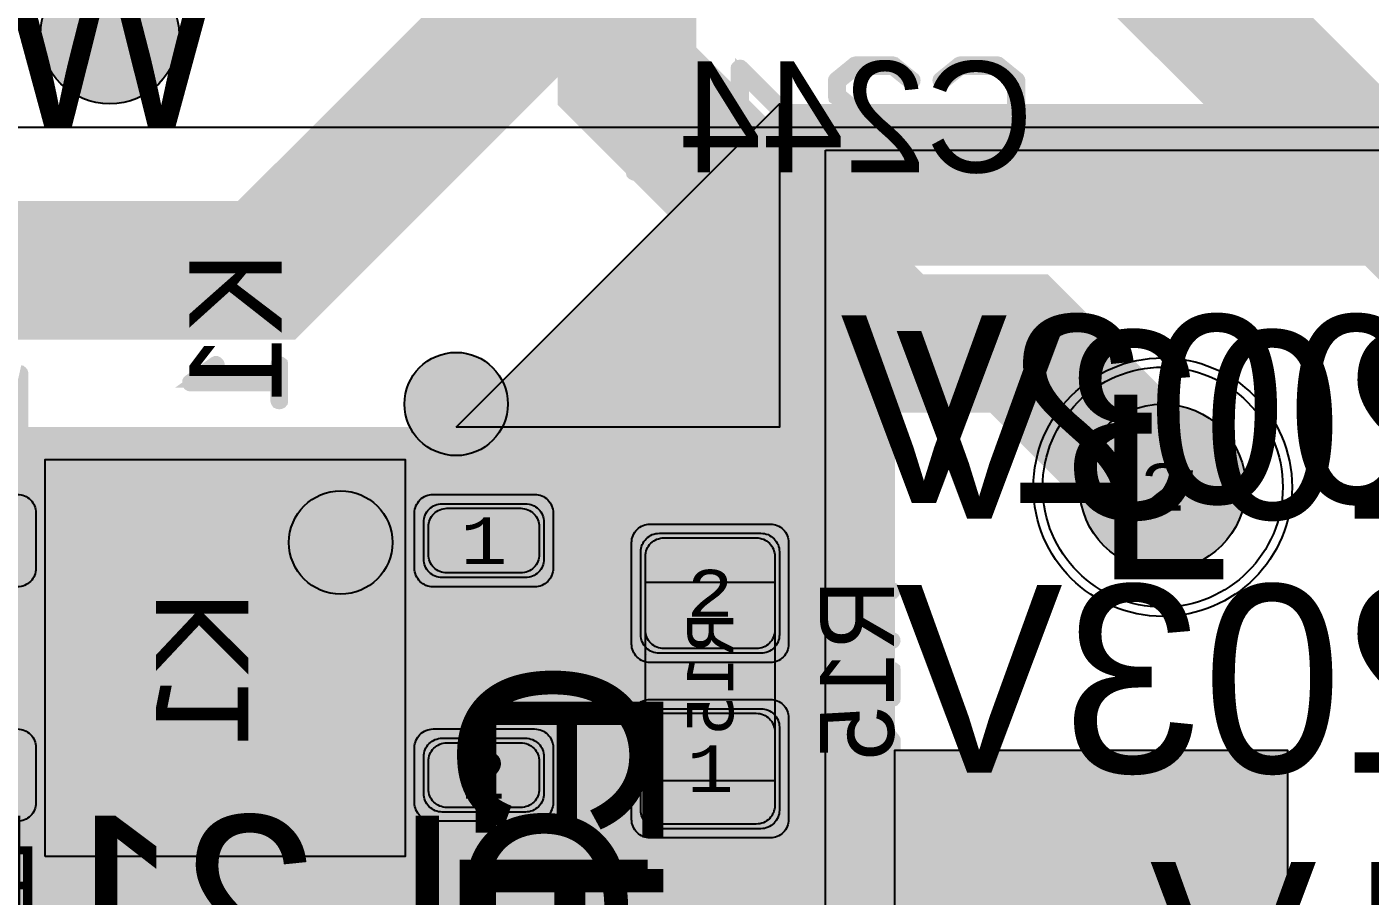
# Model space of a CAD drawing. Extents: x -23 to 289, y -67 to 135.
# Drawn here: x 94.85 to 109.4, y 111.92 to 121.34 of the extents above; entities that cross this region are included whole.
import ezdxf
from ezdxf.enums import TextEntityAlignment as Align

# ---------------------------------------------------------------- set-up
doc = ezdxf.new("R2010")
doc.units = 0
doc.header["$MEASUREMENT"] = 0
for name, color, linetype in [('ASSEMBLY_OUTLINES_BTM', 191, 'CONTINUOUS'), ('ASSEMBLY_OUTLINES_TOP', 102, 'CONTINUOUS'), ('ASSEMBLY_PART_NUMBERS_BTM', 191, 'CONTINUOUS'), ('ASSEMBLY_REF_DES_BTM', 191, 'CONTINUOUS'), ('DRILL_DRAWING', 21, 'CONTINUOUS'), ('GENERATED_SILKSCREEN_BTM', 255, 'CONTINUOUS'), ('GENERATED_SILKSCREEN_TOP', 140, 'CONTINUOUS'), ('MOUNTING_HOLES_LAYER_BOT17', 42, 'CONTINUOUS'), ('MOUNTING_HOLES_LAYER_TOP', 42, 'CONTINUOUS'), ('PART_HOLES_LAYER_BOTTOM', 30, 'CONTINUOUS'), ('PART_HOLES_LAYER_TOP', 30, 'CONTINUOUS'), ('PART_PADS_LAYER_BOTTOM', 230, 'CONTINUOUS'), ('PART_PADS_LAYER_TOP', 150, 'CONTINUOUS'), ('PART_PADS_SMD_BTM', 230, 'CONTINUOUS'), ('PIN_NUMBERS_BTM', 8, 'CONTINUOUS'), ('PIN_NUMBERS_TOP', 8, 'CONTINUOUS'), ('PLACEMENT_OUTLINES_BTM', 222, 'CONTINUOUS'), ('PLACEMENT_OUTLINES_TOP', 130, 'CONTINUOUS'), ('PLANE_DATA_LAYER_TOP', 150, 'CONTINUOUS'), ('PLANE_SHAPES_LAYER_TOP', 150, 'CONTINUOUS'), ('SILKSCREEN_OUTLINES_BTM', 211, 'CONTINUOUS'), ('SILKSCREEN_OUTLINES_TOP', 150, 'CONTINUOUS'), ('SILKSCREEN_REF_DES_BTM', 211, 'CONTINUOUS'), ('SOLDERMASK_PADS_BTM', 12, 'CONTINUOUS'), ('SOLDERMASK_PADS_TOP', 180, 'CONTINUOUS'), ('SOLDERPASTE_PADS_BTM', 12, 'CONTINUOUS'), ('TRACES_LAYER_BOTTOM', 230, 'CONTINUOUS'), ('TRACES_LAYER_TOP', 150, 'CONTINUOUS')]:
    doc.layers.add(name, color=color, linetype=linetype)
doc.styles.add('COURIER_NEW', font='COUR.TTF')
doc.styles.add('VERDANA', font='verdana.TTF')
doc.styles.add('VERIBEST_GERBER_0', font='txt')

msp = doc.modelspace()

# ---------------------------------------------------------------- hatches: boundary and pattern name
at = {"layer": 'ASSEMBLY_OUTLINES_BTM'}
h = msp.add_hatch(color=256, dxfattribs=at)
edge = h.paths.add_edge_path()
edge.add_arc((98.25, 115.75), 0.56, 0, 360)
at = {"layer": 'GENERATED_SILKSCREEN_BTM'}
h = msp.add_hatch(color=256, dxfattribs=at)
edge = h.paths.add_edge_path()
edge.add_arc((99.5, 117.25), 0.559017, 0, 360)
at = {"layer": 'MOUNTING_HOLES_LAYER_BOT17'}
h = msp.add_hatch(color=256, dxfattribs=at)
edge = h.paths.add_edge_path()
edge.add_arc((95.75, 121.25), 0.75, 0, 360)
at = {"layer": 'MOUNTING_HOLES_LAYER_TOP'}
h = msp.add_hatch(color=256, dxfattribs=at)
edge = h.paths.add_edge_path()
edge.add_arc((95.75, 121.25), 0.75, 0, 360)
at = {"layer": 'PART_HOLES_LAYER_BOTTOM'}
h = msp.add_hatch(color=256, dxfattribs=at)
edge = h.paths.add_edge_path()
edge.add_arc((107.15, 116.35), 0.9, 0, 360)
at = {"layer": 'PART_HOLES_LAYER_TOP'}
h = msp.add_hatch(color=256, dxfattribs=at)
edge = h.paths.add_edge_path()
edge.add_arc((107.15, 116.35), 0.9, 0, 360)
at = {"layer": 'PLANE_DATA_LAYER_TOP'}
h = msp.add_hatch(color=256, dxfattribs=at)
h.paths.add_polyline_path([(225.25, 119.5762, -0.414213562373095), (225.1738, 119.5), (215.5762, 119.5, -0.414213562373095), (215.5, 119.5762), (215.5, 124.999992, 0.414213562373095), (215.499992, 125), (207.750008, 125, 0.414213562373095), (207.75, 124.999992), (207.75, 114.250008, 0.414213562373095), (207.750008, 114.25), (211.4238, 114.25, -0.414213562373095), (211.5, 114.1738), (211.5, 113.470391, -0.549294281742291), (211.391453, 113.401397, 1.5732920387355804), (211.391453, 109.598603, -0.549294281742291), (211.5, 109.529609), (211.5, 108.8262, -0.414213562373095), (211.4238, 108.75), (207.781562, 108.75, -0.198913366334503), (207.72768, 108.772318), (205.02232, 111.477678, -0.1989099556854013), (205.000002, 111.531559), (205.000002, 111.53156), (205, 122.749992, 0.414213562373095), (204.999992, 122.75), (177.8262, 122.75, -0.414213562373095), (177.75, 122.8262), (177.75, 124.999992, 0.414213562373095), (177.749992, 125), (169.250008, 125, 0.414213562373095), (169.25, 124.999992), (169.25, 114.000008, 0.414213562373095), (169.250008, 114), (175.4238, 114, -0.414213562373095), (175.5, 113.9238), (175.5, 109.0762, -0.414213562373095), (175.4238, 109), (165.3262, 109, -0.414213562373095), (165.25, 109.0762), (165.25, 113.999992, 0.414213562373095), (165.249992, 114), (129.250004, 114, 0.2076843458612726), (129.249998, 113.999998), (121.522322, 106.27232, -0.1989133663344686), (121.46844, 106.250002), (118.5762, 106.25, -0.414213562373095), (118.5, 106.3262), (118.5, 113.9238, -0.414213562373095), (118.5762, 114), (122.749992, 114, 0.414213562373095), (122.75, 114.000008), (122.75, 117.999996), (122.749997, 118.000001), (121.500002, 119.249998, 0.2076843462257924), (121.499996, 119.25), (117.250008, 119.25, 0.414213562373095), (117.25, 119.249992), (117.25, 115.0762, -0.414213562373095), (117.1738, 115), (109.8262, 115, -0.414213562373095), (109.75, 115.0762), (109.75, 118.749992, 0.414213562373095), (109.749992, 118.75), (104.250008, 118.75, 0.414213562373095), (104.25, 118.749992), (104.25, 113.500008, 0.414213562373095), (104.250008, 113.5), (108.4238, 113.5, -0.414213562373095), (108.5, 113.4238), (108.5, 105.137606, -0.2028103208936766), (108.476868, 105.082923, 0.0037053987678001), (108.476076, 105.082143), (108.419326, 105.025392, -0.3907805220942001), (108.31608, 105.021225, 0.6393887992219746), (105.35, 103.650001), (105.35, 103.65, 0.9999999999999999), (108.95, 103.65), (108.95, 103.650001, 0.1780261626556951), (108.521225, 104.81608, -0.1780225483219831), (108.503074, 104.865443), (108.503074, 104.865445, -0.198909955685367), (108.525392, 104.919326), (108.582143, 104.976076, 0.0037053987678001), (108.582923, 104.976868, -0.2028103208936765), (108.637606, 105), (115.4238, 105, -0.414213562373095), (115.5, 104.9238), (115.5, 101.5762, -0.414213562373095), (115.4238, 101.5), (106.53156, 101.500002, -0.1989133663344686), (106.477678, 101.52232), (104.27232, 103.727678, -0.198909955685367), (104.250002, 103.781559), (104.250002, 103.78156), (104.25, 111.249992, 0.414213562373095), (104.249992, 111.25), (93.537401, 111.25, -0.2284127343392219), (93.477795, 111.278729, 0.4819743852275696), (91.522205, 111.278729, -0.2284127343392219), (91.462599, 111.25), (80.3262, 111.25, -0.414213562373095), (80.25, 111.3262), (80.25, 116.9238, -0.414213562373095), (80.3262, 117), (99.499996, 117, 0.2076843462257924), (99.500002, 117.000002), (102.977679, 120.477682, -0.1989133663344687), (103.031561, 120.5), (109.749992, 120.5, 0.414213562373095), (109.75, 120.500008), (109.75, 122.4238, -0.414213562373095), (109.8262, 122.5), (114.962599, 122.5, -0.2284127343392219), (115.022205, 122.471271, 0.4819743852275696), (116.977795, 122.471271, -0.2284127343392218), (117.037401, 122.5), (117.718438, 122.5, -0.1989133663344344), (117.77232, 122.477682), (119.499998, 120.750002, 0.2076843462257924), (119.500004, 120.75), (155.499992, 120.75, 0.414213562373095), (155.5, 120.750008), (155.5, 131.999992, 0.414213562373095), (155.499992, 132), (143.500008, 132, 0.414213562373095), (143.5, 131.999992), (143.5, 131.018157, -0.4963886627967157), (143.403312, 130.944763, 0.3060572352191522), (141.81043, 130.413742, -0.4928320379336264), (141.68957, 130.413742, 0.4928325361211599), (139.31043, 130.413742, -0.4928320379336264), (139.18957, 130.413742, 0.7163993986891759), (136.5, 129.500001), (136.5, 129.5, 0.1578489754835069), (136.784635, 128.62086, -0.1578452520740635), (136.799094, 128.5762, -0.414213562373095), (136.722894, 128.5), (135.5762, 128.5, -0.414213562373095), (135.5, 128.5762), (135.5, 134.4238, -0.414213562373095), (135.5762, 134.5), (186.882748, 134.5, -0.7831256784141153), (186.918214, 134.356357, 0.2785560001729296), (186.25, 133.25, 0.2879174967405436), (186.956907, 132.124145, -0.2879171479706643), (187, 132.055513), (187, 130.444487, -0.2879171479706643), (186.956907, 130.375855, 0.6278844034707702), (186.956907, 128.124145, -0.2879171479706643), (187, 128.055513), (187, 126.250008, 0.414213562373095), (187.000008, 126.25), (195.999992, 126.25, 0.414213562373095), (196, 126.250008), (196, 134.4238, -0.414213562373095), (196.0762, 134.5), (225.1738, 134.5, -0.414213562373095), (225.25, 134.4238)], flags=0)
h.paths.add_polyline_path([(170.9, 111.5, -0.9999999999999999), (175.1, 111.5, -0.9999999999999999)], flags=0)
at = {"layer": 'PLANE_SHAPES_LAYER_TOP'}
for points in [[(99.5, 117), (103, 120.5), (103, 117)], [(108.5, 101.5), (106.5, 101.5), (104.25, 103.75), (104.25, 113.5), (108.5, 113.5)]]:
    msp.add_hatch(color=256, dxfattribs=at).paths.add_polyline_path(points, flags=0)
at = {"layer": 'SILKSCREEN_OUTLINES_BTM'}
h = msp.add_hatch(color=256, dxfattribs=at)
edge = h.paths.add_edge_path()
edge.add_arc((99.5, 117.25), 0.559017, 0, 360)

# ---------------------------------------------------------------- linework, layer by layer
at = {"layer": 'ASSEMBLY_OUTLINES_BTM', "const_width": 0.1}
msp.add_lwpolyline([(95.05, 112.35), (95.05, 116.65), (98.95, 116.65), (98.95, 112.35)], close=True, dxfattribs=at)
at = {"layer": 'ASSEMBLY_OUTLINES_BTM'}
msp.add_lwpolyline([(101.55, 113.17), (101.55, 115.32), (102.95, 115.32), (102.95, 113.17)], close=True, dxfattribs=at)
msp.add_circle((98.25, 115.75), 0.56, dxfattribs=at)
at = {"layer": 'ASSEMBLY_OUTLINES_TOP'}
msp.add_lwpolyline([(73.5, 40.25), (73.5, 120.25), (153.5, 120.25), (153.5, 40.25)], close=True, dxfattribs=at)
at = {"layer": 'ASSEMBLY_OUTLINES_TOP', "const_width": 0.1}
msp.add_lwpolyline([(103.5, 120), (120.015625, 120), (123.5, 116.720588), (123.5, 100), (103.5, 100)], close=True, dxfattribs=at)
at = {"layer": 'GENERATED_SILKSCREEN_BTM', "const_width": 0.15}
for points in [[(102.1056, 120.1764), (101.46, 120.8196), (101.46, 120.1764), (102.1056, 120.1764)], [(103.2396, 120.1764), (102.594, 120.8196), (102.594, 120.1764), (103.2396, 120.1764)], [(103.8096, 120.9348), (103.608, 120.7704), (103.6044, 120.7644), (103.6032, 120.7596), (103.6008, 120.756), (103.5996, 120.7512), (103.5996, 120.5868), (103.6008, 120.582), (103.6032, 120.5748), (103.6044, 120.5688), (103.608, 120.5664), (104.4072, 119.9172), (104.4072, 119.7888), (103.6236, 119.7888), (103.6152, 119.7864), (103.608, 119.7816), (103.6044, 119.7732), (103.6032, 119.7636), (103.6044, 119.7552), (103.608, 119.7468), (103.6152, 119.742), (103.6236, 119.7396), (104.4324, 119.7396), (104.442, 119.742), (104.448, 119.748), (104.454, 119.754), (104.4564, 119.7636), (104.4564, 119.928), (104.4552, 119.9316), (104.4528, 119.94), (104.4504, 119.9436), (104.4492, 119.946), (104.4456, 119.9484), (103.6476, 120.5988), (103.6476, 120.7392), (103.8348, 120.8904), (104.2224, 120.8904), (104.418, 120.7308), (104.4264, 120.7284), (104.4348, 120.7296), (104.442, 120.7332), (104.448, 120.7404), (104.4516, 120.7476), (104.4528, 120.756), (104.4516, 120.7644), (104.4492, 120.768), (104.4456, 120.7704), (104.244, 120.9348), (104.2392, 120.936), (104.2368, 120.9372), (104.2344, 120.9384), (104.2296, 120.9396), (103.8252, 120.9396), (103.8204, 120.9384), (103.818, 120.9372), (103.8144, 120.936), (103.8096, 120.9348)], [(105.3756, 119.7444), (105.5772, 119.9088), (105.5832, 119.9124), (105.5844, 119.9172), (105.5868, 119.922), (105.588, 119.928), (105.588, 120.7512), (105.5868, 120.7572), (105.5844, 120.762), (105.582, 120.7644), (105.5808, 120.7668), (105.5784, 120.7704), (105.3756, 120.9348), (105.372, 120.936), (105.3684, 120.9372), (105.3672, 120.9384), (105.3624, 120.9396), (104.958, 120.9396), (104.952, 120.9384), (104.9496, 120.9372), (104.946, 120.936), (104.9424, 120.9348), (104.7396, 120.7704), (104.7348, 120.7644), (104.7324, 120.7548), (104.7336, 120.7476), (104.736, 120.7416), (104.7396, 120.7368), (104.7456, 120.732), (104.7516, 120.7284), (104.7576, 120.7272), (104.7636, 120.7272), (104.7684, 120.7308), (104.9664, 120.8904), (105.354, 120.8904), (105.5388, 120.7392), (105.5388, 119.94), (105.354, 119.7888), (104.9664, 119.7888), (104.7684, 119.9484), (104.7636, 119.9508), (104.7576, 119.952), (104.7516, 119.9508), (104.7456, 119.9472), (104.7396, 119.9424), (104.736, 119.9364), (104.7336, 119.9292), (104.7324, 119.922), (104.7348, 119.9148), (104.7396, 119.9088), (104.9424, 119.7444), (104.9472, 119.742), (104.9484, 119.7408), (104.952, 119.7408), (104.9532, 119.7396), (104.9544, 119.7396), (104.958, 119.7396), (105.3624, 119.7396), (105.3672, 119.7408), (105.372, 119.742), (105.3756, 119.7444)], [(101.46, 119.7636), (101.4588, 119.754), (101.4528, 119.748), (101.4444, 119.7444), (101.436, 119.7432), (101.4276, 119.7444), (101.4204, 119.748), (101.4144, 119.754), (101.412, 119.7636), (101.412, 120.1272), (101.3556, 120.1272), (101.3472, 120.1296), (101.34, 120.1344), (101.3364, 120.1428), (101.3352, 120.1512), (101.3364, 120.1608), (101.34, 120.1692), (101.3472, 120.1752), (101.3556, 120.1764), (101.412, 120.1764), (101.412, 120.882), (101.4132, 120.888), (101.4168, 120.8928), (101.4216, 120.8976), (101.4276, 120.9012), (101.4348, 120.9036), (101.442, 120.9048), (101.448, 120.9036), (101.454, 120.8988), (102.1824, 120.1704), (102.1872, 120.1632), (102.1896, 120.156), (102.1884, 120.1488), (102.1836, 120.1404), (102.1812, 120.1344), (102.1764, 120.1308), (102.1716, 120.1284), (102.1656, 120.1272), (101.46, 120.1272), (101.46, 119.7636)], [(102.594, 119.7636), (102.5928, 119.754), (102.5868, 119.748), (102.5784, 119.7444), (102.57, 119.7432), (102.5616, 119.7444), (102.5544, 119.748), (102.5484, 119.754), (102.546, 119.7636), (102.546, 120.1272), (102.4896, 120.1272), (102.4812, 120.1296), (102.474, 120.1344), (102.4704, 120.1428), (102.4692, 120.1512), (102.4704, 120.1608), (102.474, 120.1692), (102.4812, 120.1752), (102.4896, 120.1764), (102.546, 120.1764), (102.546, 120.882), (102.5472, 120.888), (102.5508, 120.8928), (102.5556, 120.8976), (102.5616, 120.9012), (102.5688, 120.9036), (102.576, 120.9048), (102.582, 120.9036), (102.588, 120.8988), (103.3164, 120.1704), (103.3212, 120.1632), (103.3236, 120.156), (103.3224, 120.1488), (103.3176, 120.1404), (103.3152, 120.1344), (103.3104, 120.1308), (103.3056, 120.1284), (103.2996, 120.1272), (102.594, 120.1272), (102.594, 119.7636)], [(96.643, 118.0575), (96.637, 118.0535), (96.63, 118.0525), (96.622, 118.0535), (96.616, 118.0575), (96.611, 118.0625), (96.607, 118.0695), (96.607, 118.0725), (96.607, 118.0755), (96.608, 118.0795), (96.61, 118.0825), (97.132, 118.7235), (96.626, 118.7235), (96.619, 118.7255), (96.613, 118.7305), (96.61, 118.7375), (96.609, 118.7455), (96.61, 118.7525), (96.613, 118.7585), (96.619, 118.7635), (96.626, 118.7655), (97.586, 118.7655), (97.594, 118.7635), (97.599, 118.7585), (97.602, 118.7525), (97.603, 118.7455), (97.602, 118.7375), (97.599, 118.7305), (97.594, 118.7255), (97.586, 118.7235), (97.184, 118.7235), (97.05, 118.5575), (97.599, 118.0845), (97.602, 118.0815), (97.604, 118.0785), (97.605, 118.0755), (97.605, 118.0725), (97.602, 118.0655), (97.598, 118.0595), (97.593, 118.0545), (97.586, 118.0515), (97.579, 118.0515), (97.572, 118.0545), (97.023, 118.5275), (96.643, 118.0575)], [(94.7752, 117.5964), (94.7824, 117.5948), (94.7872, 117.5908), (94.7912, 117.586), (94.7928, 117.5804), (94.7928, 116.8124), (94.7912, 116.806), (94.7872, 116.802), (94.7824, 116.7996), (94.7768, 116.7988)], [(97.565, 117.6755), (97.567, 117.6835), (97.571, 117.6875), (97.578, 117.6905), (97.586, 117.6915), (97.593, 117.6905), (97.6, 117.6875), (97.605, 117.6835), (97.606, 117.6755), (97.606, 117.2855), (97.605, 117.2785), (97.6, 117.2725), (97.593, 117.2695), (97.586, 117.2685), (97.578, 117.2695), (97.571, 117.2725), (97.567, 117.2785), (97.565, 117.2855), (97.565, 117.4615), (96.626, 117.4615), (96.619, 117.4625), (96.614, 117.4655), (96.611, 117.4705), (96.61, 117.4775), (96.609, 117.4825), (96.609, 117.4875), (96.611, 117.4915), (96.615, 117.4955), (96.889, 117.6905), (96.896, 117.6935), (96.903, 117.6935), (96.909, 117.6905), (96.914, 117.6855), (96.918, 117.6795), (96.92, 117.6725), (96.92, 117.6685), (96.918, 117.6655), (96.916, 117.6625), (96.913, 117.6605), (96.689, 117.5005), (97.565, 117.5005), (97.565, 117.6755)], [(103.7408, 114.6756), (103.7392, 114.6732), (103.7352, 114.6724), (103.7312, 114.67), (103.7272, 114.67), (103.5624, 114.67), (103.5584, 114.67), (103.556, 114.6724), (103.5536, 114.6724), (103.5528, 114.6732), (103.552, 114.674), (103.5496, 114.6756), (103.44, 114.8116), (103.4384, 114.8156), (103.4376, 114.818), (103.4368, 114.822), (103.4368, 115.2252), (103.4384, 115.2324), (103.4424, 115.2364), (103.4472, 115.2412), (103.4528, 115.2428), (104.2208, 115.2428), (104.2272, 115.2412), (104.2312, 115.2372), (104.2336, 115.2324), (104.2344, 115.2268), (104.2336, 115.2204), (104.2312, 115.2148), (104.2272, 115.2108), (104.2208, 115.2092), (103.8528, 115.2092), (103.8528, 114.8332), (104.2256, 114.702), (104.2312, 114.6988), (104.2344, 114.6932), (104.2352, 114.6868), (104.2336, 114.682), (104.2312, 114.6772), (104.2264, 114.6732), (104.2216, 114.6708), (104.2152, 114.6724), (103.8424, 114.8036), (103.7408, 114.6756)], [(103.4696, 115.2092), (103.4696, 114.826), (103.5704, 114.702), (103.7192, 114.702), (103.8208, 114.826), (103.8208, 115.2092), (103.4696, 115.2092)], [(104.204, 114.3708), (104.2056, 114.3772), (104.2088, 114.3804), (104.2144, 114.3828), (104.2208, 114.3836), (104.2264, 114.3828), (104.232, 114.3804), (104.236, 114.3772), (104.2368, 114.3708), (104.2368, 114.0588), (104.236, 114.0532), (104.232, 114.0484), (104.2264, 114.046), (104.2208, 114.0452), (104.2144, 114.046), (104.2088, 114.0484), (104.2056, 114.0532), (104.204, 114.0588), (104.204, 114.1996), (103.4528, 114.1996), (103.4472, 114.2004), (103.4432, 114.2028), (103.4408, 114.2068), (103.44, 114.2124), (103.4392, 114.2164), (103.4392, 114.2204), (103.4408, 114.2236), (103.444, 114.2268), (103.6632, 114.3828), (103.6688, 114.3852), (103.6744, 114.3852), (103.6792, 114.3828), (103.6832, 114.3788), (103.6864, 114.374), (103.688, 114.3684), (103.688, 114.3652), (103.6864, 114.3628), (103.6848, 114.3604), (103.6824, 114.3588), (103.5032, 114.2308), (104.204, 114.2308), (104.204, 114.3708)], [(103.712, 113.6076), (103.7128, 113.6108), (103.7136, 113.6132), (103.7152, 113.6164), (103.8032, 113.7252), (103.4696, 113.7252), (103.4696, 113.2028), (103.468, 113.1972), (103.4648, 113.1924), (103.4592, 113.19), (103.4536, 113.1892), (103.4472, 113.19), (103.4416, 113.1924), (103.4384, 113.1972), (103.4368, 113.2028), (103.4368, 113.7428), (103.4384, 113.7484), (103.4424, 113.7524), (103.4472, 113.7572), (103.4528, 113.7588), (103.8376, 113.7588), (103.8432, 113.758), (103.8472, 113.7556), (103.8496, 113.7524), (103.8512, 113.7468), (103.8528, 113.7428), (103.8536, 113.7396), (103.8528, 113.7356), (103.8504, 113.7324), (103.744, 113.602), (103.744, 113.3436), (103.8456, 113.2188), (104.1032, 113.2188), (104.2032, 113.3436), (104.2032, 113.602), (104.0976, 113.7324), (104.0952, 113.738), (104.0952, 113.7428), (104.0984, 113.7476), (104.1024, 113.7524), (104.108, 113.7556), (104.1136, 113.7564), (104.1168, 113.7564), (104.1192, 113.7556), (104.1232, 113.7516), (104.2336, 113.6164), (104.2352, 113.614), (104.2352, 113.6108), (104.2368, 113.6076), (104.2368, 113.338), (104.2368, 113.3356), (104.236, 113.3348), (104.236, 113.334), (104.2352, 113.3324), (104.2352, 113.3308), (104.2336, 113.3276), (104.1232, 113.1924), (104.1208, 113.19), (104.1192, 113.1892), (104.1144, 113.1876), (104.1112, 113.1868), (103.8376, 113.1868), (103.8344, 113.1876), (103.8296, 113.1892), (103.828, 113.1892), (103.8272, 113.19), (103.8256, 113.1916), (103.824, 113.1924), (103.7152, 113.3276), (103.7136, 113.3316), (103.7128, 113.334), (103.712, 113.338), (103.712, 113.6076)], [(94.8592, 112.4136), (94.4768, 112.4136), (94.352, 112.3128), (94.352, 112.164), (94.4768, 112.0624), (94.8592, 112.0624), (94.8592, 112.4136)], [(94.472, 112.4464), (94.8752, 112.4464), (94.8824, 112.4448), (94.8872, 112.4408), (94.8912, 112.436), (94.8928, 112.4304), (94.8928, 111.6624), (94.8912, 111.656), (94.8872, 111.652), (94.8824, 111.6496), (94.8768, 111.6488), (94.8704, 111.6496), (94.8648, 111.652), (94.8608, 111.656), (94.8592, 111.6624), (94.8592, 112.0304), (94.4832, 112.0304)]]:
    msp.add_lwpolyline(points, dxfattribs=at)
msp.add_lwpolyline([(95.05, 112.35), (95.05, 116.65), (98.95, 116.65), (98.95, 112.35)], close=True, dxfattribs=at)
for points in [[(101.550005, 113.980492, 1.10969e-05), (101.549995, 113.980485), (101.549995, 114.519515, 1.10969e-05), (101.550005, 114.519508), (101.550005, 113.980492)], [(102.950005, 113.980485, 1.10969e-05), (102.949995, 113.980492), (102.949995, 114.519508, 1.10969e-05), (102.950005, 114.519515), (102.950005, 113.980485)]]:
    msp.add_lwpolyline(points, format="xyb", dxfattribs=at)
at = {"layer": 'GENERATED_SILKSCREEN_BTM'}
msp.add_circle((99.5, 117.25), 0.559017, dxfattribs=at)
at = {"layer": 'GENERATED_SILKSCREEN_TOP', "const_width": 0.15}
msp.add_lwpolyline([(103.5, 120), (120.015625, 120), (123.5, 116.720588), (123.5, 100), (103.5, 100)], close=True, dxfattribs=at)
at = {"layer": 'MOUNTING_HOLES_LAYER_BOT17'}
msp.add_circle((95.75, 121.25), 0.75, dxfattribs=at)
at = {"layer": 'MOUNTING_HOLES_LAYER_TOP'}
msp.add_circle((95.75, 121.25), 0.75, dxfattribs=at)
at = {"layer": 'PART_HOLES_LAYER_BOTTOM'}
msp.add_circle((107.15, 116.35), 0.9, dxfattribs=at)
at = {"layer": 'PART_HOLES_LAYER_TOP'}
msp.add_circle((107.15, 116.35), 0.9, dxfattribs=at)
at = {"layer": 'PART_PADS_LAYER_BOTTOM'}
msp.add_circle((107.15, 116.35), 1.3, dxfattribs=at)
at = {"layer": 'PART_PADS_LAYER_TOP'}
msp.add_circle((107.15, 116.35), 1.3, dxfattribs=at)
at = {"layer": 'PART_PADS_SMD_BTM'}
for points in [[(100.45, 115.57, -0.4142135624), (100.25, 115.37), (99.35, 115.37, -0.4142135624), (99.15, 115.57), (99.15, 115.97, -0.4142135624), (99.35, 116.17), (100.25, 116.17, -0.4142135624), (100.45, 115.97)], [(101.5, 115.65, -0.4142135624), (101.7, 115.85), (102.8, 115.85, -0.4142135624), (103, 115.65), (103, 114.75, -0.4142135624), (102.8, 114.55), (101.7, 114.55, -0.4142135624), (101.5, 114.75)], [(101.5, 113.75, -0.4142135624), (101.7, 113.95), (102.8, 113.95, -0.4142135624), (103, 113.75), (103, 112.85, -0.4142135624), (102.8, 112.65), (101.7, 112.65, -0.4142135624), (101.5, 112.85)], [(100.45, 113.03, -0.4142135624), (100.25, 112.83), (99.35, 112.83, -0.4142135624), (99.15, 113.03), (99.15, 113.43, -0.4142135624), (99.35, 113.63), (100.25, 113.63, -0.4142135624), (100.45, 113.43)]]:
    msp.add_lwpolyline(points, format="xyb", close=True, dxfattribs=at)
at = {"layer": 'PLACEMENT_OUTLINES_BTM'}
for points in [[(95.05, 112.35), (95.05, 116.65), (98.95, 116.65), (98.95, 112.35)], [(101.55, 113.17), (101.55, 115.32), (102.95, 115.32), (102.95, 113.17)]]:
    msp.add_lwpolyline(points, close=True, dxfattribs=at)
at = {"layer": 'PLACEMENT_OUTLINES_TOP'}
msp.add_lwpolyline([(103.5, 120), (120.015625, 120), (123.5, 116.720588), (123.5, 100), (103.5, 100)], close=True, dxfattribs=at)
at = {"layer": 'PLANE_SHAPES_LAYER_TOP'}
for points in [[(99.5, 117), (103, 120.5), (103, 117)], [(108.5, 101.5), (106.5, 101.5), (104.25, 103.75), (104.25, 113.5), (108.5, 113.5)]]:
    msp.add_lwpolyline(points, close=True, dxfattribs=at)
for points in [[(103, 118.75), (109.75, 118.75), (103, 120.5), (109.75, 120.5)], [(103, 117), (104.25, 117), (103, 118.75), (104.25, 118.75)], [(80.25, 111.25), (104.25, 111.25), (80.25, 117), (104.25, 117)]]:
    msp.add_solid(points, dxfattribs=at)
at = {"layer": 'SILKSCREEN_OUTLINES_BTM'}
for points in [[(95.05, 112.35), (95.05, 116.65), (98.95, 116.65), (98.95, 112.35)], [(101.55, 113.17), (101.55, 115.32), (102.95, 115.32), (102.95, 113.17)]]:
    msp.add_lwpolyline(points, close=True, dxfattribs=at)
msp.add_circle((99.5, 117.25), 0.559017, dxfattribs=at)
at = {"layer": 'SILKSCREEN_OUTLINES_TOP'}
msp.add_lwpolyline([(103.5, 120), (120.015625, 120), (123.5, 116.720588), (123.5, 100), (103.5, 100)], close=True, dxfattribs=at)
at = {"layer": 'SOLDERMASK_PADS_BTM'}
for points in [[(94.95, 115.47, -0.4142135624), (94.75, 115.27), (93.65, 115.27, -0.4142135624), (93.45, 115.47), (93.45, 116.07, -0.4142135624), (93.65, 116.27), (94.75, 116.27, -0.4142135624), (94.95, 116.07)], [(100.55, 115.47, -0.4142135624), (100.35, 115.27), (99.25, 115.27, -0.4142135624), (99.05, 115.47), (99.05, 116.07, -0.4142135624), (99.25, 116.27), (100.35, 116.27, -0.4142135624), (100.55, 116.07)], [(101.4, 115.75, -0.4142135624), (101.6, 115.95), (102.9, 115.95, -0.4142135624), (103.1, 115.75), (103.1, 114.65, -0.4142135624), (102.9, 114.45), (101.6, 114.45, -0.4142135624), (101.4, 114.65)], [(101.4, 113.85, -0.4142135624), (101.6, 114.05), (102.9, 114.05, -0.4142135624), (103.1, 113.85), (103.1, 112.75, -0.4142135624), (102.9, 112.55), (101.6, 112.55, -0.4142135624), (101.4, 112.75)], [(94.95, 112.93, -0.4142135624), (94.75, 112.73), (93.65, 112.73, -0.4142135624), (93.45, 112.93), (93.45, 113.53, -0.4142135624), (93.65, 113.73), (94.75, 113.73, -0.4142135624), (94.95, 113.53)], [(100.55, 112.93, -0.4142135624), (100.35, 112.73), (99.25, 112.73, -0.4142135624), (99.05, 112.93), (99.05, 113.53, -0.4142135624), (99.25, 113.73), (100.35, 113.73, -0.4142135624), (100.55, 113.53)]]:
    msp.add_lwpolyline(points, format="xyb", close=True, dxfattribs=at)
msp.add_circle((107.15, 116.35), 1.4, dxfattribs=at)
at = {"layer": 'SOLDERMASK_PADS_TOP'}
msp.add_circle((107.15, 116.35), 1.4, dxfattribs=at)
at = {"layer": 'SOLDERPASTE_PADS_BTM'}
for points in [[(100.4, 115.62, -0.4142135624), (100.2, 115.42), (99.4, 115.42, -0.4142135624), (99.2, 115.62), (99.2, 115.92, -0.4142135624), (99.4, 116.12), (100.2, 116.12, -0.4142135624), (100.4, 115.92)], [(101.55, 115.6, -0.4142135624), (101.75, 115.8), (102.75, 115.8, -0.4142135624), (102.95, 115.6), (102.95, 114.8, -0.4142135624), (102.75, 114.6), (101.75, 114.6, -0.4142135624), (101.55, 114.8)], [(101.55, 113.7, -0.4142135624), (101.75, 113.9), (102.75, 113.9, -0.4142135624), (102.95, 113.7), (102.95, 112.9, -0.4142135624), (102.75, 112.7), (101.75, 112.7, -0.4142135624), (101.55, 112.9)], [(100.4, 113.08, -0.4142135624), (100.2, 112.88), (99.4, 112.88, -0.4142135624), (99.2, 113.08), (99.2, 113.38, -0.4142135624), (99.4, 113.58), (100.2, 113.58, -0.4142135624), (100.4, 113.38)]]:
    msp.add_lwpolyline(points, format="xyb", close=True, dxfattribs=at)
at = {"layer": 'TRACES_LAYER_BOTTOM'}
for points, const_width in [([(101.35, 123.5), (101.35, 120.8), (104.244365, 117.905635), (105.594365, 117.905635), (107.15, 116.35)], 1.5), ([(105.65, 123.5), (111.325731, 117.824269), (113.522199, 117.824269), (119.85, 111.496468), (119.85, 103.65)], 1.5), ([(102.25, 115.2), (101.295, 115.2), (100.725, 115.77), (99.8, 115.77)], 0.5), ([(102.45, 110.25), (102.45, 110.35), (101.299227, 111.500773), (99.012484, 111.500773), (98.196007, 112.31725), (98.196007, 113.796866), (98.960842, 114.561701), (100.230048, 114.561701), (100.675824, 114.115925), (101.434075, 114.115925), (102.25, 113.3)], 0.35), ([(102.25, 113.3), (103.807543, 113.3), (116.542537, 100.565006), (121.733289, 100.565006), (124.25227, 103.083987), (124.25227, 105.189198), (125.313072, 106.25), (126.394177, 106.25)], 0.5), ([(126.15, 102.55), (124.777021, 102.55), (122.105849, 99.878828), (116.294947, 99.878828), (103.99723, 112.176545), (100.853455, 112.176545), (99.8, 113.23)], 0.35), ([(96.95, 109.75), (96.95, 109.85), (94.984826, 111.815174), (90.265174, 111.815174), (88.45, 110), (88.4, 110)], 0.35)]:
    msp.add_lwpolyline(points, dxfattribs=dict(at, const_width=const_width))
at = {"layer": 'TRACES_LAYER_TOP', "const_width": 1.5}
msp.add_lwpolyline([(106, 127.25), (97.447991, 118.697991), (78.08843, 118.697991), (75.411628, 121.374793), (46.534793, 121.374793)], dxfattribs=at)

# ---------------------------------------------------------------- texts
at = {"layer": 'ASSEMBLY_PART_NUMBERS_BTM', "style": 'VERIBEST_GERBER_0', "text_generation_flag": 2}
for s, p in [('ERJ-6ENF1002V', (124.5, 118.21)), ('ERJ-8GEYJ203V', (125.25, 118.04)), ('ERJ-8GEYJ203V', (125.25, 115.29)), ('CL21B225KOFNNNE', (101.5, 112.79)), ('ERJ-6GEYJ751V', (128, 112.29))]:
    msp.add_text(s, height=2.032, dxfattribs=at).set_placement(p, align=Align.TOP_LEFT)
for s, p in [('CPC1008NTR', (99.54, 114.5)), ('ERJ-6GEYJ751V', (99.71, 114.25))]:
    msp.add_text(s, height=2.032, rotation=90, dxfattribs=at).set_placement(p, align=Align.TOP_LEFT)
at = {"layer": 'ASSEMBLY_REF_DES_BTM', "style": 'VERDANA', "text_generation_flag": 2}
for s, height, p in [('K1', 1, (96.25, 115.25)), ('R15', 0.5, (102, 115))]:
    msp.add_text(s, height=height, rotation=90, dxfattribs=at).set_placement(p, align=Align.TOP_LEFT)
at = {"layer": 'DRILL_DRAWING', "style": 'VERIBEST_GERBER_0'}
for s, p in [('W', (95.75, 121.25)), ('L', (107.15, 116.35))]:
    msp.add_text(s, height=2, dxfattribs=at).set_placement(p, align=Align.MIDDLE_CENTER)
at = {"layer": 'PIN_NUMBERS_BTM', "style": 'COURIER_NEW'}
for s, p in [('2', (107.15, 116.35)), ('1', (99.8, 115.77)), ('2', (102.25, 115.2)), ('2', (99.8, 113.23)), ('1', (102.25, 113.3))]:
    msp.add_text(s, height=0.508, dxfattribs=at).set_placement(p, align=Align.MIDDLE_CENTER)
at = {"layer": 'PIN_NUMBERS_TOP', "style": 'COURIER_NEW'}
for s, p in [('2', (107.15, 116.35)), ('1', (99.8, 115.77)), ('2', (102.25, 115.2)), ('2', (99.8, 113.23)), ('1', (102.25, 113.3))]:
    msp.add_text(s, height=0.508, dxfattribs=at).set_placement(p, align=Align.MIDDLE_CENTER)
at = {"layer": 'SILKSCREEN_REF_DES_BTM', "style": 'VERIBEST_GERBER_0', "text_generation_flag": 2}
for s, height, p in [('C244', 1.2, (105.75, 120.96)), ('R430', 0.8, (95, 112.46))]:
    msp.add_text(s, height=height, dxfattribs=at).set_placement(p, align=Align.TOP_LEFT)
for s, height, p in [('K1', 1, (96.61, 118.9)), ('R15', 0.8, (103.44, 115.35))]:
    msp.add_text(s, height=height, rotation=90, dxfattribs=at).set_placement(p, align=Align.TOP_LEFT)

doc.saveas('drawing.dxf')
